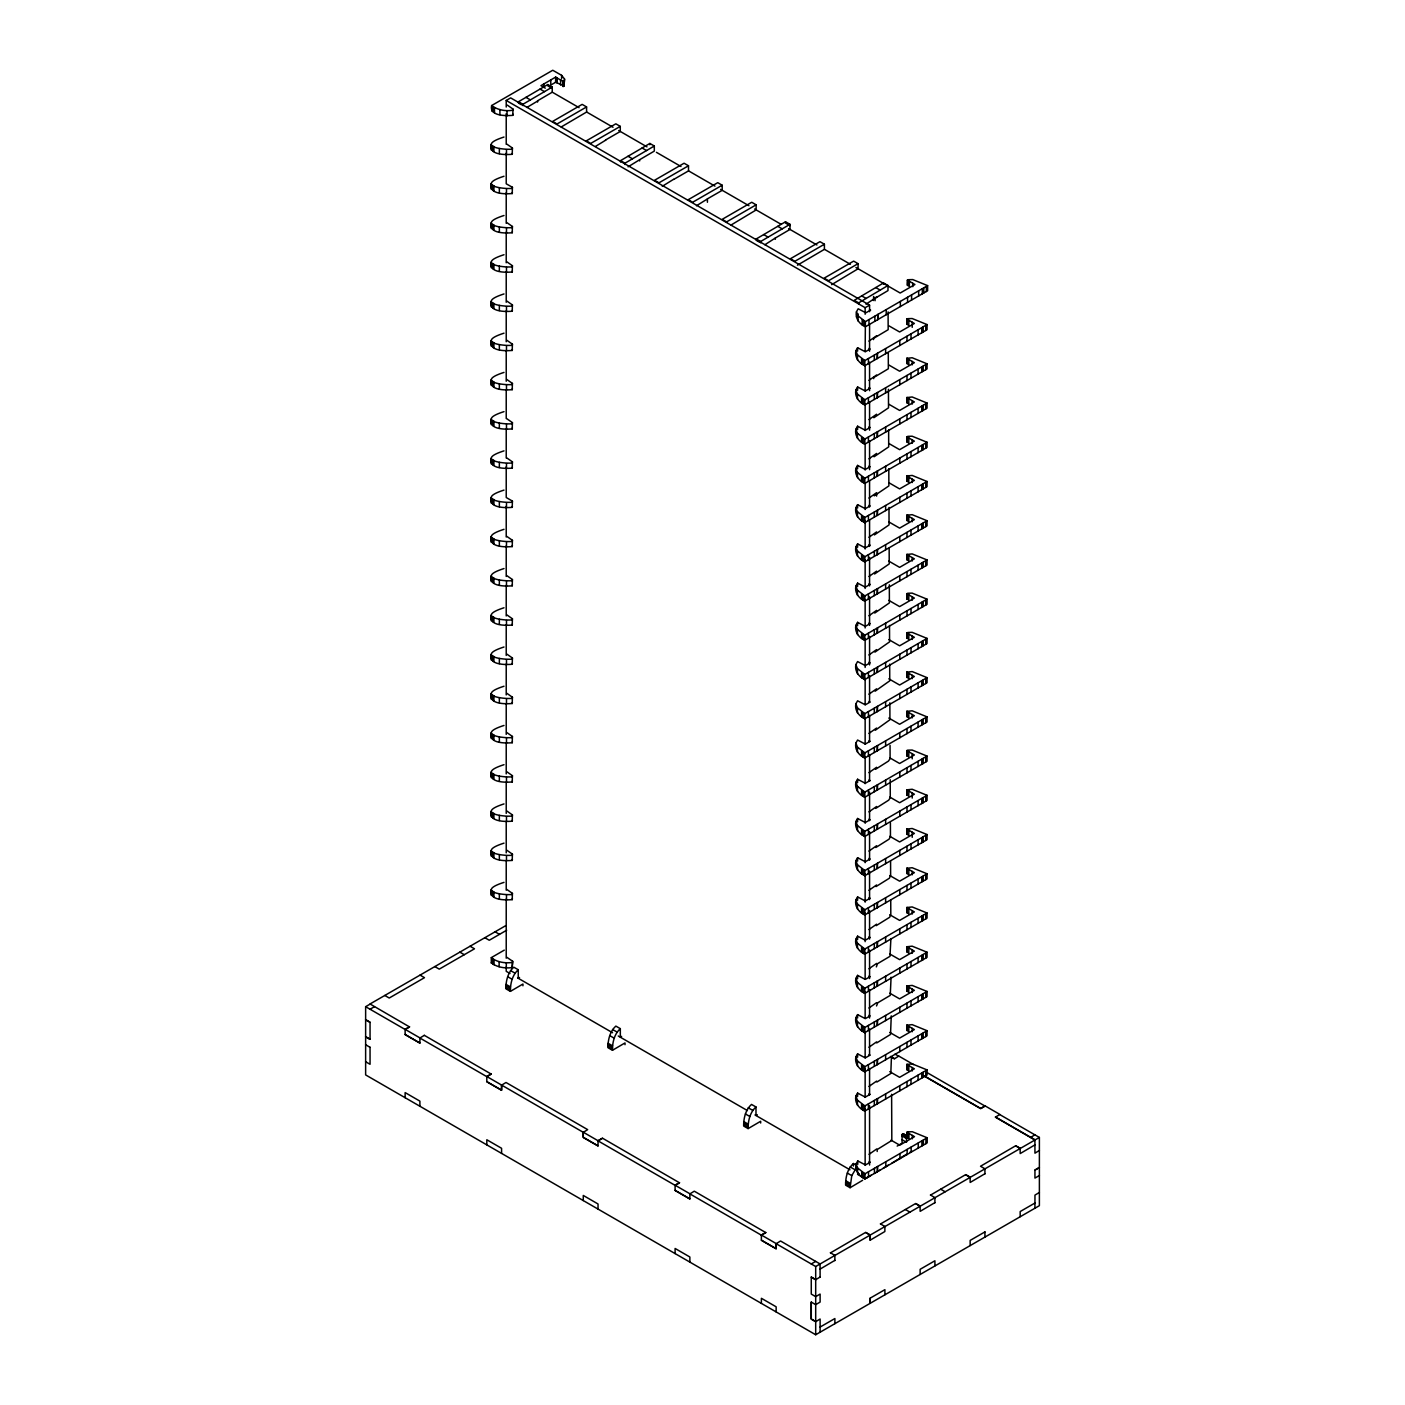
<?xml version="1.0" encoding="UTF-8"?>
<svg xmlns="http://www.w3.org/2000/svg" width="1405" height="1405" viewBox="0 0 1405 1405"><rect width="100%" height="100%" fill="white"/><g stroke="black" fill="none" stroke-linecap="round" stroke-linejoin="round"><path stroke-width="1.5" d="M820.116 1277.022L815.69 1279.709L811.265 1277.022L811.265 1294.075L815.69 1296.639L820.116 1294.075L820.116 1302.084L815.69 1304.648L811.265 1302.084L811.265 1319.014L815.69 1321.561M873.348 300.53L873.348 299.283L887.995 290.607L887.978 285.496L883.499 282.967L854.205 300.336L858.666 302.865L858.683 304.2M537.588 102.038L537.588 100.791L552.235 92.203L552.235 87.075L547.774 84.546L518.48 101.74L518.48 103.074L521.448 104.76M639.661 160.943L639.661 159.696L654.308 151.108L654.308 145.997L649.848 143.451L620.536 160.644L620.536 161.979M775.314 239.272L775.332 238.025L789.979 229.436L789.979 224.308L785.5 221.779L756.206 238.973L756.206 240.308L759.192 241.994M873.524 339.589L873.541 338.412L888.171 329.701L888.083 311.91M873.699 378.648L873.734 377.524L888.346 368.777L888.276 352.655M862.617 1180.288L850.095 1187.717L845.617 1185.17C845.476 1177.408 847.426 1168.855 853.397 1163.533L856.365 1165.237M850.095 1187.717L851.781 1175.616L856.769 1167.204M522.941 985.783L522.941 984.027L510.401 991.368L505.923 988.821C505.818 981.059 507.785 972.488 513.773 967.202L518.252 969.731L518.252 978.231L519.534 977.494M510.401 991.368C510.296 983.605 512.263 975.035 518.252 969.731M625.014 1044.688L625.014 1042.932L612.475 1050.273L607.996 1047.744C607.891 1039.981 609.858 1031.41 615.847 1026.107L620.325 1028.653L620.325 1037.153L621.607 1036.398M612.475 1050.273C612.352 1042.51 614.336 1033.94 620.325 1028.653M760.667 1123.017L760.667 1121.26L748.127 1128.601L743.667 1126.055C743.561 1118.292 745.528 1109.722 751.517 1104.435L755.978 1106.964L755.995 1115.465L757.277 1114.727M748.127 1128.601C748.022 1120.839 749.989 1112.268 755.978 1106.964M873.875 417.724L888.522 407.836L888.434 389.308M874.051 456.783L888.698 446.878L888.627 430.035M902.063 1139.736L906.524 1142.265L906.524 1137.014L908.069 1136.469L903.608 1133.923L902.063 1134.485L902.08 1143.178L897.18 1146.094M874.226 495.842L888.873 485.919L888.803 468.726M507.24 105.059L513.001 109.081L512.772 110.24C505.624 111.487 497.335 109.941 491.627 105.551L552.762 70.25L561.596 75.326L564.547 79.031L564.002 85.933L555.713 82.245L550.778 85.055L550.778 79.927M491.627 105.551C489.203 116.299 506.011 115.895 512.772 115.351L513.001 114.191M506.678 144.013L512.421 148.034L512.21 149.193C501.234 150.019 476.225 145.909 503.991 137.04M491.048 144.504C488.641 155.253 505.431 154.849 512.21 154.304L512.421 153.145M506.222 153.11L506.222 183.809L512.421 187.269L512.21 188.411C501.234 189.254 476.225 185.144 503.991 176.257M491.048 183.739C488.641 194.487 505.431 194.083 512.21 193.539L512.421 192.38M506.678 222.482L512.421 226.486L512.21 227.645C501.234 228.471 476.225 224.361 503.991 215.492M491.048 222.956C488.641 233.704 505.431 233.3 512.21 232.756L512.421 231.614M506.678 261.699L512.421 265.721L512.21 266.88C501.234 267.705 476.225 263.596 503.991 254.726M491.048 262.191C488.641 272.939 505.431 272.535 512.21 271.99L512.421 270.831M506.678 300.933L512.421 304.938L512.21 306.097C501.234 306.94 476.225 302.83 503.991 293.944M491.048 301.425C488.641 312.173 505.431 311.752 512.21 311.225L512.421 310.066M506.678 340.151L512.421 344.172L512.21 345.331C501.234 346.157 476.225 342.047 503.991 333.178M491.048 340.642C488.641 351.391 505.431 350.987 512.21 350.442L512.421 349.283M506.678 379.385L512.421 383.407L512.21 384.566C501.234 385.392 476.225 381.282 503.991 372.413M491.048 379.877C488.641 390.625 505.431 390.221 512.21 389.677L512.421 388.518M506.678 418.62L512.421 422.624L512.21 423.783C501.234 424.626 476.225 420.499 503.991 411.63M491.048 419.111C488.641 429.86 505.431 429.438 512.21 428.911L512.421 427.752M506.678 457.837L512.421 461.859L512.21 463.018C501.234 463.843 476.225 459.734 503.991 450.865M491.048 458.329C488.641 469.077 505.431 468.673 512.21 468.128L512.421 466.969M506.222 466.794L506.222 497.51L512.421 501.093L512.21 502.252C501.234 503.078 476.225 498.968 503.991 490.099M491.048 497.563C488.641 508.311 505.431 507.908 512.21 507.363L512.421 506.204M506.678 536.306L512.421 540.31L512.21 541.469C501.234 542.295 476.225 538.185 503.991 529.316M491.048 536.78C488.641 547.529 505.431 547.125 512.21 546.58L512.421 545.439M506.678 575.523L512.421 579.545L512.21 580.704C501.234 581.529 476.225 577.42 503.991 568.551M491.048 576.015C488.641 586.763 505.431 586.359 512.21 585.815L512.421 584.656M506.678 614.758L512.421 618.78L512.21 619.921C501.234 620.764 476.225 616.654 503.991 607.768M491.048 615.25C488.641 625.998 505.431 625.594 512.21 625.049L512.421 623.89M506.678 653.992L512.421 657.997L512.21 659.156C501.234 659.981 476.225 655.872 503.991 647.002M491.048 654.467C488.641 665.215 505.431 664.811 512.21 664.266L512.421 663.125M506.678 693.209L512.421 697.231L512.21 698.39C501.234 699.216 476.225 695.106 503.991 686.237M491.048 693.701C488.641 704.449 505.431 704.046 512.21 703.501L512.421 702.342M506.678 732.444L512.421 736.448L512.21 737.607C501.234 738.45 476.225 734.323 503.991 725.454M491.048 732.936C488.641 743.684 505.431 743.263 512.21 742.736L512.421 741.577M506.678 771.661L512.421 775.683L512.21 776.842C501.234 777.668 476.225 773.558 503.991 764.689M491.048 772.153C488.641 782.901 505.431 782.497 512.21 781.953L512.421 780.794M506.678 810.896L512.421 814.918L512.21 816.077C501.234 816.902 476.225 812.793 503.991 803.923M491.048 811.388C488.641 822.136 505.431 821.732 512.21 821.187L512.421 820.028M506.678 850.13L512.421 854.135L512.21 855.294C501.234 856.137 476.225 852.01 503.991 843.14M491.048 850.622C488.641 861.37 505.431 860.949 512.21 860.422L512.421 859.263M506.678 889.347L512.421 893.369L512.21 894.528C501.234 895.354 476.225 891.244 503.991 882.375M491.048 889.839C488.641 900.587 505.431 900.183 512.21 899.639L512.421 898.48M874.402 534.919L889.049 524.926L888.979 507.416M874.577 573.978L889.225 563.932L889.154 548.108M564.002 85.933L564.547 79.031M707.505 198.878L696.476 205.78M874.753 613.054L889.4 602.903L889.33 584.814M874.929 652.131L889.576 641.874L889.506 625.471M875.104 691.207L889.751 680.828L889.681 664.161M491.293 962.759C496.58 967.22 505.15 968.642 512.123 967.571L512.702 961.301L506.748 957.244M512.123 967.571L512.702 961.301M909.369 281.299L909.369 286.427L907.454 285.303L907.384 280.157L908.508 279.7L912.741 279.577L927.616 285.619L927.616 290.747L865.392 326.768C859.614 324.204 855.048 318.461 856.435 311.857L858.156 308.784L865.866 312.806L870.626 310.101L869.555 309.469M856.435 316.986L858.156 313.912M908.807 320.252L908.807 325.38L906.875 324.256L906.822 319.111L907.929 318.654L912.161 318.531L927.054 324.573L927.054 329.701L864.83 365.722C859.052 363.157 854.486 357.414 855.856 350.811L857.594 347.738L865.304 351.759L870.064 349.055L868.975 348.422M908.807 359.487L908.807 364.598L906.875 363.491L906.822 358.345L912.161 357.748L927.054 363.807L927.054 368.918L864.83 404.939C859.052 402.392 854.486 396.649 855.856 390.046L857.594 386.972L865.304 390.994L870.064 388.289L868.975 387.657M906.98 402.778L906.822 397.562L912.161 396.983L927.054 403.042L927.054 408.153L864.83 444.173C859.052 441.627 854.486 435.884 855.856 429.263L857.594 426.207L865.304 430.229L870.064 427.506L868.975 426.892M908.807 437.939L908.807 443.067L906.875 441.943L906.822 436.797L907.929 436.34L912.161 436.217L927.054 442.259L927.054 447.387L864.83 483.408C859.052 480.844 854.486 475.101 855.856 468.497L857.594 465.424L865.304 469.446L870.064 466.741L868.975 466.109M908.807 477.173L908.807 482.284L906.875 481.177L906.822 476.014L912.161 475.434L927.054 481.494L927.054 486.604L864.83 522.625C859.052 520.078 854.486 514.335 855.856 507.732L857.594 504.658L865.304 508.68L870.064 505.958L868.975 505.343M908.807 516.39L908.807 521.518L906.875 520.394L906.822 515.249L912.161 514.669L927.054 520.711L927.054 525.839L864.83 561.86C859.052 559.295 854.486 553.552 855.856 546.949L857.594 543.875L865.304 547.897L870.064 545.193L868.975 544.578M908.807 555.625L908.807 560.736L906.875 559.629L906.822 554.483L912.161 553.904L927.054 559.945L927.054 565.056L864.83 601.094C859.052 598.53 854.486 592.787 855.856 586.184L857.594 583.11L865.304 587.132L870.064 584.427L868.975 583.795M908.807 594.859L908.807 599.97L906.875 598.864L906.822 593.7L907.929 593.261L912.161 593.121L927.054 599.18L927.054 604.29L864.83 640.311C859.052 637.765 854.486 632.022 855.856 625.418L857.594 622.345L865.304 626.367L870.064 623.644L868.975 623.03M908.807 634.077L908.807 639.205L906.875 638.081L906.822 632.935L907.929 632.478L912.161 632.355L927.054 638.397L927.054 643.525L864.83 679.546C859.052 676.982 854.486 671.239 855.856 664.635L857.594 661.562L865.304 665.584L870.064 662.879L868.975 662.264M906.98 677.368L906.822 672.17L912.161 671.572L927.054 677.631L927.054 682.742L864.83 718.78C859.052 716.216 854.486 710.473 855.856 703.87L857.594 700.796L865.304 704.818L870.064 702.114L868.975 701.481M908.807 712.546L908.807 717.656L906.875 716.532L906.822 711.387L912.161 710.807L927.054 716.866L927.054 721.977L864.83 757.998C859.052 755.451 854.486 749.708 855.856 743.087L857.594 740.031L865.304 744.053L870.064 741.331L868.975 740.716M908.807 751.763L908.807 756.891L906.875 755.767L906.822 750.621L907.929 750.165L912.161 750.042L927.054 756.083L927.054 761.211L864.83 797.232C859.052 794.668 854.486 788.925 855.856 782.322L857.594 779.248L865.304 783.27L870.064 780.565L868.975 779.933M906.98 795.054L906.822 789.856L912.161 789.259L927.054 795.318L927.054 800.428L864.83 836.449C859.052 833.903 854.486 828.16 855.856 821.556L857.594 818.483L865.304 822.505L870.064 819.8L868.975 819.168M908.807 830.232L908.807 835.343L906.875 834.219L906.822 829.073L912.161 828.493L927.054 834.552L927.054 839.663L864.83 875.684C859.052 873.137 854.486 867.394 855.856 860.773L857.594 857.717L865.304 861.739L870.064 859.017L868.975 858.402M908.807 869.449L908.807 874.577L906.875 873.453L906.822 868.308L912.161 867.728L927.054 873.769L927.054 878.88L864.83 914.918C859.052 912.354 854.486 906.611 855.856 900.008L857.594 896.934L865.304 900.956L870.064 898.252L868.975 897.619M906.98 912.741L906.822 907.525L912.161 906.945L927.054 913.004L927.054 918.115L864.83 954.135C859.052 951.589 854.486 945.846 855.856 939.242L857.594 936.169L865.304 940.191L870.064 937.469L868.975 936.854M908.807 947.901L908.807 953.029L906.875 951.905L906.822 946.759L912.161 946.18L927.054 952.221L927.054 957.349L864.83 993.37C859.052 990.806 854.486 985.063 855.856 978.46L857.594 975.386L865.304 979.408L870.064 976.703L868.975 976.089M908.807 987.135L908.807 992.246L906.875 991.14L906.822 985.994L912.161 985.414L927.054 991.456L927.054 996.567L864.83 1032.605C859.052 1030.041 854.486 1024.298 855.856 1017.694L857.594 1014.621L865.304 1018.643L870.064 1015.938L868.975 1015.306M906.98 1030.427L906.822 1025.211L912.161 1024.631L927.054 1030.69L927.054 1035.801L864.83 1071.822C859.052 1069.275 854.486 1063.532 855.856 1056.929L857.594 1053.855L865.304 1057.877L870.064 1055.155L868.975 1054.54M908.807 1065.587L908.807 1070.715L906.875 1069.591L906.822 1064.446L912.161 1063.866L927.054 1069.908L927.054 1075.036L864.83 1111.056C859.052 1108.492 854.486 1102.749 855.856 1096.146L857.594 1093.072L865.304 1097.094L870.064 1094.39L868.975 1093.757M908.947 1133.449L908.947 1138.559L906.963 1137.418L906.963 1132.307L908.087 1131.85L912.302 1131.71L927.195 1137.769L927.195 1142.88L864.971 1178.918C859.193 1176.336 854.626 1170.593 856.014 1163.99L857.753 1160.916L865.445 1164.956L870.204 1162.251L869.115 1161.619M875.28 730.266L889.927 719.764L889.857 702.851M673.61 179.296L662.282 186.303M875.473 769.343L888.452 761.089L890.103 758.682L890.05 745.37M875.649 808.419L888.75 800.13L890.278 797.601L890.208 779.67M639.679 159.713L628.088 166.826M875.824 847.514L889.066 839.171L890.454 836.502L890.401 822.663M876 886.59L889.365 878.23L890.63 875.385L890.577 861.3M605.766 140.131L595.457 146.436M876.176 925.667L889.664 917.272L890.805 914.251L890.735 899.938M563.142 81.42L563.229 86.583L564.002 80.823M891.929 1163.077L906.366 1154.366M563.229 81.455L555.555 77.17L540.943 85.652L545.281 88.146M876.702 1042.932L890.524 1034.449L891.262 1015.868M876.878 1082.026L890.805 1073.525L891.455 1056.665M537.852 100.914L526.893 107.465M883.359 1168.099L888.188 1165.131M874.823 1173.14L879.653 1170.207M856.014 1163.99L857.612 1167.994L864.971 1173.79L927.195 1137.769M856.435 311.857L858.034 315.862L865.392 321.657L927.616 285.619M855.856 350.811L857.472 354.815L864.83 360.593L927.054 324.573M855.856 390.046L857.472 394.05L864.83 399.828L927.054 363.807M855.856 429.263L857.472 433.284L864.83 439.062L927.054 403.042M855.856 468.497L857.472 472.502L864.83 478.28L927.054 442.259M855.856 507.732L857.472 511.736L864.83 517.514L927.054 481.494M855.856 546.949L857.472 550.953L864.83 556.749L927.054 520.711M855.856 586.184L857.472 590.188L864.83 595.966L927.054 559.945M855.856 625.418L857.472 629.422L864.83 635.201L927.054 599.18M855.856 664.635L857.472 668.64L864.83 674.435L927.054 638.397M855.856 703.87L857.472 707.874L864.83 713.652L927.054 677.631M855.856 743.087L857.472 747.109L864.83 752.887L927.054 716.866M855.856 782.322L857.472 786.326L864.83 792.104L927.054 756.083M855.856 821.556L857.472 825.56L864.83 831.339L927.054 795.318M855.856 860.773L857.472 864.795L864.83 870.573L927.054 834.552M855.856 900.008L857.472 904.012L864.83 909.79L927.054 873.769M855.856 939.242L857.472 943.247L864.83 949.025L927.054 913.004M855.856 978.46L857.472 982.464L864.83 988.259L927.054 952.221M855.856 1017.694L857.472 1021.698L864.83 1027.476L927.054 991.456M855.856 1056.929L857.472 1060.933L864.83 1066.711L927.054 1030.69M855.856 1096.146L857.472 1100.15L864.83 1105.946L927.054 1069.908M866.288 1178.18L871.118 1175.247M858.666 302.865L887.978 285.496M859.193 1173.79L857.911 1174.562L857.893 1172.648M909.896 1152.258L911.81 1151.134M522.941 105.603L522.941 104.269L552.235 87.075M625.014 164.526L625.014 163.173L654.308 145.997M760.667 242.837L760.667 241.502L789.979 224.308M506.222 107.043L506.222 100.458L510.647 97.893L869.572 305.131L869.572 311.699M586.587 106.938L557.047 123.991L552.622 121.427L582.162 104.374L586.587 106.938L586.587 112.049L561.227 126.959M620.272 126.38L590.732 143.433L586.289 140.869L615.829 123.816L620.272 126.38L620.272 131.49L605.502 140.026M688.503 165.772L658.963 182.826L654.537 180.279L684.077 163.226L688.503 165.772L688.503 170.901L673.733 179.418M722.188 185.214L692.647 202.267L688.204 199.721L717.762 182.668L722.188 185.214L722.188 190.342L707.418 198.86L707.418 202.267M756.153 204.831L726.613 221.885L722.188 219.338L751.728 202.267L756.153 204.831L756.153 209.942L730.688 225.257M764.917 244.733L775.332 238.025M824.401 244.224L794.861 261.295L790.435 258.731L819.976 241.678L824.401 244.224L824.401 249.352L797.425 265.194M858.069 263.666L828.529 280.737L824.103 278.172L853.643 261.119L858.069 263.666L858.069 268.794L831.637 284.671M865.989 304.2L877.159 296.806M506.222 100.458L865.146 307.677L869.572 305.131M868.922 341.134L876.597 335.76M868.922 380.369L876.597 374.995M868.922 419.586L876.597 414.229M868.922 458.82L876.597 453.446M868.922 498.055L876.597 492.681L876.597 496.088M868.922 537.272L876.597 531.915M868.922 576.507L876.597 571.133M868.922 615.741L876.597 610.367M868.922 654.958L876.597 649.602M868.922 694.193L876.597 688.819M505.8 925.614L370.042 1003.978L409.575 1026.95L405.149 1029.496L365.634 1006.683L365.634 1074.913L815.69 1334.75L1039.384 1205.666L1039.384 1137.435L999.851 1114.622M365.634 1006.683L370.059 1004.136M506.661 930.233L489.274 940.261L484.848 937.697M370.059 1009.247L374.485 1006.683M868.922 733.41L876.597 728.053M491.329 963.215L491.293 957.63L504.29 950.131M405.114 1029.356L419.884 1037.874L419.919 1043.142L405.149 1034.624L405.114 1029.356L409.54 1026.792M868.922 772.645L876.597 767.271M868.922 811.879L876.597 806.505M868.922 851.096L876.597 845.74M598.021 1145.83L583.251 1137.312L583.251 1132.202L598.021 1140.719L598.056 1145.988L583.286 1137.47L583.286 1132.342L587.676 1129.638L505.993 1082.482L501.603 1085.187L501.603 1090.298L486.832 1081.78L486.797 1076.511L491.223 1073.947M868.922 890.331L876.597 884.957M868.922 929.566L876.597 924.191M868.922 968.783L876.597 963.426M598.021 1140.719L602.446 1138.155L679.546 1182.817L675.12 1185.363L598.056 1140.878L602.482 1138.313M868.922 1008.017L876.597 1002.643M868.922 1047.252L876.597 1041.878M675.085 1185.223L689.855 1193.741L689.89 1199.009L675.12 1190.492L675.085 1185.223L679.511 1182.659M868.922 1086.469L876.597 1081.095M869.063 1154.33L876.738 1148.956M820.116 1263.973L780.565 1241.001L776.157 1243.706L776.157 1248.834L761.387 1240.299L761.37 1235.03L765.83 1232.624L694.281 1191.177L689.89 1193.899L761.387 1235.188L765.795 1232.466M869.572 1176.003L865.146 1178.549L857.542 1174.176M811.247 1263.956L815.673 1261.409M830.46 1252.891L865.656 1232.378L870.099 1234.925L870.099 1240.053M880.478 1224.001L915.674 1203.488L920.117 1206.052L920.152 1211.338L934.887 1202.645M930.496 1195.128L965.692 1174.615L970.135 1177.179L970.17 1182.448L984.905 1173.755M1030.497 1137.435L1034.923 1134.871M776.157 1243.706L815.69 1266.52L1039.384 1137.435M820.116 1269.084L834.851 1260.39M1034.923 1144.882L1020.188 1153.575L1020.153 1148.289L1015.71 1145.742L980.514 1166.255L984.94 1168.802M1039.401 1150.432L1034.941 1153.189L1034.923 1139.771L995.425 1116.957M1034.958 1170.031L1039.401 1167.485L1034.941 1170.102L1034.941 1178.11L1039.401 1175.493M1039.384 1192.476L1034.958 1195.093L1034.941 1208.23M820.099 1327.058L834.886 1318.54L834.886 1323.668M870.134 1298.202L870.134 1303.313L870.117 1298.185L884.904 1289.667L884.904 1294.778M984.94 1231.904L970.153 1240.422L970.17 1245.55M1034.958 1203.031L1020.171 1211.549L1020.188 1216.677M908.508 284.829L907.384 285.268L907.683 280.034M907.103 402.568L908.807 403.832L908.807 398.721M906.875 481.177L907.929 480.686L907.929 475.575M907.929 519.92L906.875 520.394M906.875 559.629L907.929 559.137M906.875 598.864L907.929 598.372M907.929 637.607L906.875 638.081M907.929 676.824L906.822 677.28L908.807 678.422L908.807 673.311M906.875 716.532L907.929 716.058M907.929 755.293L906.875 755.767M907.929 794.51L906.822 794.967L908.807 796.108L908.807 790.997M907.103 912.53L908.807 913.794L908.807 908.684M906.875 991.14L907.929 990.648M907.929 1029.883L906.822 1030.339L908.807 1031.481L908.807 1026.37M906.875 1069.591L907.929 1069.117M906.963 1137.418L908.087 1136.961L908.087 1131.85M555.555 82.28L555.713 77.117M491.293 957.63C496.58 962.109 505.15 963.514 512.123 962.46M552.235 88.375L547.774 85.828L547.774 84.546M789.979 225.608L785.5 223.061L785.5 221.779M540.029 89.095L544.49 91.624M642.103 147.999L646.563 150.546M777.755 226.328L782.216 228.857M875.754 287.568L880.215 290.097M525.944 97.349L530.405 99.896M628.017 156.254L632.478 158.8M763.688 234.582L768.149 237.129M861.687 295.911L866.147 298.44M518.48 101.74L522.941 104.269M620.536 160.644L625.014 163.173M756.206 238.973L760.667 241.502M902.835 1134.186L907.296 1136.715M902.396 1134.344L906.857 1136.891M902.063 1134.485L906.506 1137.277M902.045 1135.942L906.506 1138.489M510.507 970.574L514.968 973.121M612.562 1029.496L617.041 1032.025M748.233 1107.807L752.694 1110.354M850.113 1166.94L854.591 1169.469M507.662 976.721L512.14 979.267M609.735 1035.643L614.213 1038.172M745.405 1113.954L749.866 1116.501M847.303 1173.087L851.781 1175.616M506.011 984.378L510.472 986.907M608.084 1043.283L612.545 1045.829M505.923 985.924L510.401 988.47M743.737 1121.611L748.215 1124.141M607.996 1044.846L612.475 1047.375M505.923 987.715L510.401 990.244M845.687 1180.727L850.148 1183.273M743.667 1123.157L748.127 1125.704M607.996 1046.62L612.475 1049.166M845.599 1182.272L850.078 1184.819M743.667 1124.948L748.127 1127.477M845.617 1184.064L850.078 1186.593M552.253 92.168L579.071 107.658M586.623 112.014L613.019 127.258M618.692 130.524L646.985 146.875M656.416 152.32L680.968 166.493M688.52 170.848L714.952 186.11M720.607 189.376L748.935 205.727M754.608 209.011L781.04 224.273M788.591 228.629L816.92 244.979M824.349 249.265L850.359 264.281M855.926 267.494L900.183 293.03L914.936 284.512L907.384 280.157M906.875 319.146L914.374 323.466L899.622 331.984L888.803 325.767M906.875 358.363L914.374 362.701L899.622 371.219L888.803 364.984M906.875 397.597L914.374 401.918L899.622 410.453L888.803 404.219M906.875 436.832L914.374 441.152L899.622 449.67L888.803 443.453M888.803 482.67L899.622 488.905L914.374 480.387L906.822 476.014M906.875 515.284L914.374 519.604L899.622 528.122L888.803 521.905M906.875 554.518L914.374 558.839L899.622 567.357L888.803 561.122M888.803 600.356L899.622 606.591L914.374 598.073L906.822 593.7M906.875 632.97L914.374 637.29L899.622 645.808L888.803 639.591M906.875 672.205L914.374 676.525L899.622 685.043L888.803 678.808M888.803 718.043L899.622 724.278L914.374 715.742L906.822 711.387M906.875 750.656L914.374 754.977L899.622 763.495L889.769 757.839M906.875 789.873L914.374 794.211L899.622 802.729L889.769 797.057M906.875 829.108L914.374 833.428L899.622 841.964L889.769 836.291M906.875 868.343L914.374 872.663L899.622 881.181L889.769 875.526M906.875 907.56L914.374 911.898L899.622 920.416L889.769 914.743M906.875 946.794L914.374 951.115L899.622 959.633L889.769 953.977M906.875 986.029L914.374 990.349L899.622 998.867L889.769 993.195M906.875 1025.246L914.374 1029.584L899.622 1038.102L889.769 1032.429M913.566 1064.586L898.796 1056.068L894.37 1058.843L890.612 1056.665M895.038 1054.119L898.814 1056.279M926.756 1072.419L985.081 1106.104L980.655 1108.65L924.191 1076.054M906.875 1064.481L914.374 1068.801L899.622 1077.319L889.769 1071.664M890.612 1056.455L894.37 1058.615M924.191 1075.844L980.655 1108.44L985.081 1105.875L999.851 1114.411L995.425 1117.186L1034.941 1139.999M1015.762 1145.9L1020.188 1148.465M965.744 1174.773L970.17 1177.337M891.016 1140.14L899.762 1145.18L914.515 1136.663L906.963 1132.307M495.069 931.796L499.513 934.36M940.735 1189.227L945.161 1191.774M930.444 1194.97L934.922 1197.692M470.078 946.232L474.504 948.797L439.256 969.134L434.83 966.57M915.726 1203.646L920.152 1206.21M510.015 973.525L506.222 971.329L506.222 966.939M517.62 977.915L612.562 1032.728M618.27 1036.012L747.407 1110.582M754.994 1114.955L849.955 1169.785M459.839 952.133L464.282 954.698M905.487 1209.565L909.931 1212.111M880.426 1223.843L884.904 1226.565M420.06 975.105L424.486 977.669L389.238 998.024L384.812 995.46M865.708 1232.536L870.134 1235.083L870.134 1240.211L884.869 1231.518L884.869 1226.407M830.408 1252.716L834.886 1255.438M486.797 1076.511L583.286 1132.342M761.37 1235.03L776.14 1243.548L776.14 1248.676L761.37 1240.141M405.114 1034.466L419.884 1043.002M486.797 1081.622L501.567 1090.157L501.567 1085.029M675.085 1190.334L689.855 1198.869M365.599 1019.591L370.042 1022.155L370.059 1039.349L365.634 1036.802M365.634 1019.872L370.059 1022.418M811.265 1277.145L815.69 1279.709M365.599 1036.662L370.042 1039.208M365.599 1044.653L370.059 1047.357M365.599 1061.723L370.059 1064.288L370.042 1047.217M903.608 1133.923L905.698 1136.118M883.499 282.967L883.517 284.249M890.91 938.593L889.962 956.331L877.493 963.725L876.351 966.903M891.086 977.23L890.243 995.39L877.791 1002.766L876.527 1005.945M891.613 1094.284L891.824 1140.456L877.177 1149.536L877.194 1151.503M853.397 1163.533L853.415 1166.045M649.848 143.451L649.848 144.75M984.905 1168.644L984.94 1173.93M984.923 1231.904L984.94 1237.032M934.887 1197.517L934.922 1202.803M934.922 1265.905L934.905 1260.777L920.135 1269.312L920.152 1274.44M926.352 286.462L926.352 291.573M925.772 325.416L925.772 330.526M925.772 364.633L925.772 369.761M925.772 403.867L925.772 408.978M925.772 443.102L925.772 448.213M925.772 482.319L925.772 487.447M925.772 521.554L925.772 526.664M925.772 560.788L925.772 565.899M925.772 600.005L925.772 605.134M925.772 639.24L925.772 644.351M925.772 678.475L925.772 683.585M925.772 717.692L925.772 722.802M925.772 756.926L925.772 762.037M925.772 796.143L925.772 801.272M925.772 835.378L925.772 840.489M925.772 874.613L925.772 879.723M925.772 913.83L925.772 918.958M925.772 953.064L925.772 958.175M925.772 992.299L925.772 997.409M925.772 1031.516L925.772 1036.644M925.772 1070.75L925.772 1075.861M925.93 1138.594L925.93 1143.723M923.77 287.955L923.77 293.065M923.19 326.908L923.19 332.019M923.19 366.125L923.19 371.254M923.19 405.36L923.19 410.471M923.19 444.595L923.19 449.705M923.19 483.812L923.19 488.94M923.19 523.046L923.19 528.157M923.19 562.263L923.19 567.392M923.19 601.498L923.19 606.609M923.19 640.733L923.19 645.843M923.19 679.95L923.19 685.078M923.19 719.184L923.19 724.295M923.19 758.419L923.19 763.53M923.19 797.636L923.19 802.764M923.19 836.871L923.19 841.981M923.19 876.105L923.19 881.216M923.19 915.322L923.19 920.433M923.19 954.557L923.19 959.668M923.19 993.774L923.19 998.902M923.19 1033.009L923.19 1038.119M923.19 1072.243L923.19 1077.354M923.348 1140.087L923.348 1145.216M922.33 288.78L922.33 293.891M921.75 327.734L921.75 332.845M921.75 366.968L921.75 372.079M921.75 406.186L921.75 411.314M921.75 445.42L921.75 450.531M921.75 484.637L921.75 489.765M921.75 523.872L921.75 528.982M921.75 563.106L921.75 568.217M921.75 602.323L921.75 607.452M921.75 641.558L921.75 646.669M921.75 680.793L921.75 685.903M921.75 720.01L921.75 725.138M921.75 759.244L921.75 764.355M921.75 798.479L921.75 803.59M921.75 837.696L921.75 842.824M921.75 876.931L921.75 882.041M921.75 916.148L921.75 921.276M921.75 955.382L921.75 960.493M921.75 994.617L921.75 999.728M921.75 1033.834L921.75 1038.962M921.75 1073.069L921.75 1078.179M921.908 1140.93L921.908 1146.041M918.659 290.905L918.659 296.016M918.255 1143.038L918.255 1148.148M918.097 329.841L918.097 334.97M918.097 369.076L918.097 374.187M918.097 408.311L918.097 413.421M918.097 447.528L918.097 452.656M918.097 486.762L918.097 491.873M918.097 525.997L918.097 531.108M918.097 565.214L918.097 570.342M918.097 604.449L918.097 609.559M918.097 643.683L918.097 648.794M918.097 682.9L918.097 688.011M918.097 722.135L918.097 727.246M918.097 761.352L918.097 766.48M918.097 800.587L918.097 805.697M918.097 839.821L918.097 844.932M918.097 879.038L918.097 884.167M918.097 918.273L918.097 923.384M918.097 957.508L918.097 962.618M918.097 996.725L918.097 1001.853M918.097 1035.959L918.097 1041.07M918.097 1075.176L918.097 1080.304M912.776 283.266L912.776 286.673M912.354 1135.416L912.354 1138.823M912.214 322.219L912.214 327.33M912.214 361.454L912.214 364.861M912.214 400.671L912.214 404.096M912.214 439.906L912.214 443.313M912.214 479.14L912.214 482.547M912.214 518.357L912.214 521.782M912.214 557.592L912.214 560.999M912.214 596.826L912.214 600.234M912.214 636.044L912.214 639.468M912.214 675.278L912.214 678.685M912.214 714.495L912.214 717.92M912.214 753.73L912.214 758.841M912.214 792.964L912.214 798.075M912.214 832.182L912.214 837.31M912.214 871.416L912.214 874.823M912.214 910.651L912.214 914.058M912.214 949.868L912.214 953.293M912.214 989.102L912.214 992.51M912.214 1028.337L912.214 1031.744M912.214 1067.554L912.214 1070.961M911.582 294.98L911.582 300.108M911.16 1147.112L911.16 1152.241M911.002 333.933L911.002 339.062M911.002 373.168L911.002 378.279M911.002 412.403L911.002 417.513M911.002 451.62L911.002 456.748M911.002 490.854L911.002 495.965M911.002 530.089L911.002 535.2M911.002 569.306L911.002 574.434M911.002 608.541L911.002 613.651M911.002 647.758L911.002 652.886M911.002 686.992L911.002 692.103M911.002 726.227L911.002 731.338M911.002 765.444L911.002 770.572M911.002 804.679L911.002 809.789M911.002 843.913L911.002 849.024M911.002 883.13L911.002 888.259M911.002 922.365L911.002 927.476M911.002 961.582L911.002 966.71M911.002 1000.817L911.002 1005.927M911.002 1040.051L911.002 1045.162M911.002 1079.268L911.002 1084.397M908.21 279.823L908.21 284.934M907.648 475.68L907.648 480.809M907.648 514.915L907.648 520.026M907.648 985.66L907.648 990.771M907.788 1131.956L907.788 1137.084M907.56 297.298L907.56 302.426M907.103 318.988L907.05 324.362M907.103 358.222L907.05 363.579M907.103 397.439L907.05 402.814M907.103 436.674L907.05 442.048M907.103 475.909L907.05 481.265M907.103 515.126L907.05 520.5M907.103 554.36L907.05 559.734M907.103 593.595L907.05 598.952M907.103 632.812L907.05 638.186M907.103 672.047L907.05 677.403M907.103 711.264L907.05 716.638M907.103 750.498L907.05 755.872M907.103 789.733L907.05 795.09M907.103 828.95L907.05 834.324M907.103 868.185L907.05 873.559M907.103 907.419L907.05 912.776M907.103 946.636L907.05 952.01M907.103 985.871L907.05 991.245M907.103 1025.106L907.05 1030.462M907.103 1064.323L907.05 1069.697M907.261 1132.184L907.191 1137.541M907.138 1149.448L907.138 1154.559M906.998 336.252L906.998 341.38M906.998 375.486L906.998 380.597M906.998 414.721L906.998 419.832M906.998 453.938L906.998 459.066M906.998 493.173L906.998 498.283M906.998 532.407L906.998 537.518M906.998 571.624L906.998 576.752M906.998 610.859L906.998 615.97M906.998 650.076L906.998 655.204M906.998 689.311L906.998 694.421M906.998 728.545L906.998 733.656M906.998 767.762L906.998 772.89M906.998 806.997L906.998 812.108M906.998 846.231L906.998 851.342M906.998 885.449L906.998 890.577M906.998 924.683L906.998 929.794M906.998 963.9L906.998 969.029M906.998 1003.135L906.998 1008.246M906.998 1042.37L906.998 1047.48M906.998 1081.587L906.998 1086.715M900.359 301.46L900.359 306.571M899.973 1153.575L899.973 1158.704M899.797 340.414L899.797 345.525M899.797 379.649L899.797 384.759M899.797 418.866L899.797 423.994M899.797 458.1L899.797 463.211M899.797 497.317L899.797 502.446M899.797 536.552L899.797 541.663M899.797 575.787L899.797 580.897M899.797 615.004L899.797 620.132M899.797 654.238L899.797 659.349M899.797 693.473L899.797 698.584M899.797 732.69L899.797 737.818M899.797 771.925L899.797 777.035M899.797 811.142L899.797 816.27M899.797 850.376L899.797 855.487M899.797 889.611L899.797 894.722M899.797 928.828L899.797 933.956M899.797 968.063L899.797 973.173M899.797 1007.297L899.797 1012.408M899.797 1046.514L899.797 1051.642M899.797 1085.749L899.797 1090.86M886.204 309.644L886.204 314.755M885.624 348.598L885.624 353.709M885.624 387.815L885.624 392.943M885.624 427.05L885.624 432.16M885.624 466.284L885.624 471.395M885.624 505.501L885.624 510.612M885.624 544.736L885.624 549.847M885.624 583.953L885.624 589.081M885.624 623.188L885.624 628.298M885.624 662.422L885.624 667.533M885.624 701.639L885.624 706.768M885.624 740.874L885.624 745.985M885.624 780.109L885.624 785.219M885.624 819.326L885.624 824.454M885.624 858.56L885.624 863.671M885.624 897.777L885.624 902.906M885.624 937.012L885.624 942.123M885.624 976.247L885.624 981.357M885.624 1015.464L885.624 1020.592M885.624 1054.698L885.624 1059.809M885.624 1093.933L885.624 1099.044M885.817 1161.759L885.817 1166.87M878.02 314.369L877.809 319.602M877.721 314.527L877.721 319.655M877.44 353.322L877.44 358.433M877.44 397.668L877.44 392.539L877.142 397.826M877.44 436.885L877.44 431.774L877.142 437.06M877.44 471.009L877.44 476.119M877.44 515.354L877.44 510.226L877.142 515.512M877.44 554.571L877.44 549.46L877.142 554.747M877.44 593.806L877.44 588.677L877.142 593.981M877.44 633.023L877.44 627.912L877.142 633.198M877.44 672.257L877.44 667.147L877.142 672.433M877.44 711.492L877.44 706.364L877.142 711.65M877.44 750.709L877.44 745.598L877.142 750.885M877.44 789.944L877.44 784.833L877.142 790.119M877.44 829.178L877.44 824.05L877.142 829.336M877.44 863.285L877.44 868.395M877.44 907.63L877.44 902.519L877.142 907.806M877.44 946.847L877.44 941.736L877.142 947.023M877.44 980.971L877.44 986.082M877.44 1025.316L877.44 1020.188L877.142 1025.474M877.44 1064.533L877.44 1059.423L877.142 1064.709M877.44 1103.768L877.44 1098.657L877.142 1103.944M877.616 1166.501L877.528 1171.665M877.37 353.358L877.142 358.609M877.37 471.044L877.142 476.295M877.37 863.32L877.142 868.571M877.37 981.006L877.142 986.257M877.387 1166.624L877.3 1171.788M875.069 297.316L875.069 300.723M874.894 316.178L874.894 321.288M874.314 355.114L874.314 360.242M874.314 394.348L874.314 399.459M874.314 433.583L874.314 438.694M874.314 472.8L874.314 477.928M874.314 512.035L874.314 517.145M874.314 551.269L874.314 556.38M874.314 590.486L874.314 595.615M874.314 629.721L874.314 634.832M874.314 668.956L874.314 674.066M874.314 708.173L874.314 713.301M874.314 747.407L874.314 752.518M874.314 786.624L874.314 791.753M874.314 825.859L874.314 830.97M874.314 865.094L874.314 870.204M874.314 904.311L874.314 909.439M874.314 943.545L874.314 948.656M874.314 982.78L874.314 987.891M874.314 1021.997L874.314 1027.125M874.314 1061.232L874.314 1066.342M874.314 1100.449L874.314 1105.577M874.437 1168.328L874.437 1173.438M873.594 296.455L873.594 299.88M869.572 324.871L869.572 351.197M869.572 362.156L869.572 390.678M869.572 401.637L869.572 430.158M869.572 441.135L869.572 469.639M869.572 480.615L869.572 506.942M869.572 520.096L869.572 546.422M869.572 557.399L869.572 585.903M869.572 596.879L869.572 625.401M869.572 636.36L869.572 664.881M869.572 675.84L869.572 702.166M869.572 715.338L869.572 741.664M869.572 754.819L869.572 781.145M869.572 792.104L869.572 820.625M869.572 831.602L869.572 860.106M869.572 871.082L869.572 899.604M869.572 910.563L869.572 939.084M869.572 950.043L869.572 978.565M869.572 989.542L869.572 1018.063M869.572 1029.022L869.572 1055.348M869.572 1068.503L869.572 1094.829M869.572 1105.805L869.572 1165.026M868.975 319.585L868.975 324.695M868.413 358.538L868.413 363.649M868.413 397.755L868.413 402.884M868.413 436.99L868.413 442.101M868.413 476.225L868.413 481.335M868.413 515.442L868.413 520.57M868.413 554.676L868.413 559.787M868.413 593.911L868.413 599.022M868.413 633.128L868.413 638.256M868.413 672.363L868.413 677.473M868.413 711.58L868.413 716.708M868.413 750.814L868.413 755.925M868.413 790.049L868.413 795.16M868.413 829.266L868.413 834.394M868.413 868.501L868.413 873.611M868.413 907.735L868.413 912.846M868.413 946.952L868.413 952.081M868.413 986.187L868.413 991.298M868.413 1025.422L868.413 1030.532M868.413 1064.639L868.413 1069.767M868.413 1103.873L868.413 1108.984M868.518 1171.735L868.518 1176.863M865.146 307.677L865.146 314.263M865.392 321.657L865.146 351.549M865.146 364.72L865.146 391.047M865.146 404.201L865.146 430.527M865.146 443.681L865.146 470.008M865.146 483.18L865.146 509.506M865.146 520.465L865.146 548.986M865.146 559.945L865.146 588.467M865.146 599.443L865.146 627.947M865.146 638.924L865.146 667.445M865.146 678.404L865.146 704.73M865.146 717.885L865.146 744.211M865.146 757.383L865.146 783.709M865.146 796.863L865.146 823.19M865.146 836.344L865.146 862.67M865.146 873.647L865.146 902.15M865.146 913.127L865.146 941.649M865.146 952.608L865.146 978.934M865.146 992.088L865.146 1018.414M865.146 1031.586L865.146 1057.912M865.146 1068.871L865.146 1097.393M865.146 1108.352L865.146 1165.395M864.971 1173.79L864.971 1178.918M864.655 321.253L864.655 326.364M864.83 360.593L864.83 365.722M864.83 399.828L864.83 404.939M864.83 439.062L864.83 444.173M864.83 478.28L864.83 483.408M864.83 517.514L864.83 522.625M864.83 556.749L864.83 561.86M864.83 595.966L864.83 601.094M864.83 635.201L864.83 640.311M864.83 674.435L864.83 679.546M864.83 713.652L864.83 718.78M864.83 752.887L864.83 757.998M864.83 792.104L864.83 797.232M864.83 831.339L864.83 836.449M864.83 870.573L864.83 875.684M864.83 909.79L864.83 914.918M864.83 949.025L864.83 954.135M864.83 988.259L864.83 993.37M864.83 1027.476L864.83 1032.605M864.83 1066.711L864.83 1071.822M864.83 1105.946L864.83 1111.056M864.075 360.189L864.075 365.318M864.075 399.424L864.075 404.535M864.075 438.659L864.075 443.769M864.075 477.876L864.075 483.004M864.075 517.11L864.075 522.221M864.075 556.345L864.075 561.456M864.075 595.562L864.075 600.69M864.075 634.797L864.075 639.907M864.075 674.031L864.075 679.142M864.075 713.248L864.075 718.359M864.075 752.483L864.075 757.594M864.075 791.7L864.075 796.828M864.075 830.935L864.075 836.045M864.075 870.169L864.075 875.28M864.075 909.386L864.075 914.515M864.075 948.621L864.075 953.732M864.075 987.856L864.075 992.966M864.075 1027.073L864.075 1032.201M864.075 1066.307L864.075 1071.418M864.075 1105.524L864.075 1110.652M864.216 1173.386L864.216 1178.496M863.109 320.358L863.109 325.468M862.53 359.311L862.53 364.422M862.53 398.528L862.53 403.657M862.53 437.763L862.53 442.874M862.53 476.998L862.53 482.108M862.53 516.215L862.53 521.343M862.53 555.449L862.53 560.56M862.53 594.684L862.53 599.794M862.53 633.901L862.53 639.029M862.53 673.135L862.53 678.246M862.53 712.353L862.53 717.481M862.53 751.587L862.53 756.698M862.53 790.822L862.53 795.933M862.53 830.039L862.53 835.167M862.53 869.274L862.53 874.384M862.53 908.508L862.53 913.619M862.53 947.725L862.53 952.853M862.53 986.96L862.53 992.071M862.53 1026.194L862.53 1031.305M862.53 1065.411L862.53 1070.54M862.53 1104.646L862.53 1109.757M862.67 1172.49L862.67 1177.601M862.161 319.813L862.161 324.924M861.739 1171.946L861.739 1177.056M861.581 358.767L861.581 363.877M861.581 397.984L861.581 403.112M861.581 437.218L861.581 442.329M861.581 476.435L861.581 481.564M861.581 515.67L861.581 520.781M861.581 554.905L861.581 560.015M861.581 594.122L861.581 599.25M861.581 633.356L861.581 638.467M861.581 672.591L861.581 677.702M861.581 711.808L861.581 716.936M861.581 751.043L861.581 756.153M861.581 790.26L861.581 795.388M861.581 829.494L861.581 834.605M861.581 868.729L861.581 873.84M861.581 907.946L861.581 913.074M861.581 947.181L861.581 952.291M861.581 986.415L861.581 991.526M861.581 1025.632L861.581 1030.761M861.581 1064.867L861.581 1069.978M861.581 1104.102L861.581 1109.212M858.034 315.862L858.034 320.99M857.594 347.738L857.594 351.162M857.594 386.972L857.594 390.379M857.594 426.207L857.594 429.614M857.594 465.424L857.594 468.849M857.594 504.658L857.594 508.066M857.594 543.875L857.594 547.3M857.594 583.11L857.594 586.517M857.594 622.345L857.594 625.752M857.594 779.248L857.594 782.673M857.594 818.483L857.594 821.89M857.594 857.717L857.594 861.125M857.594 896.934L857.594 900.342M857.594 936.169L857.594 939.576M857.594 975.386L857.594 978.811M857.594 1014.621L857.594 1018.028M857.594 1053.855L857.594 1057.263M857.594 1093.072L857.594 1096.497M857.753 1160.916L857.753 1164.341M857.612 1167.994L857.612 1173.105M857.472 354.815L857.472 359.943M857.472 394.05L857.472 399.161M857.472 433.284L857.472 438.395M857.472 472.502L857.472 477.63M857.472 511.736L857.472 516.847M857.472 550.953L857.472 556.081M857.472 590.188L857.472 595.298M857.472 629.422L857.472 634.533M857.472 668.64L857.472 673.768M857.472 707.874L857.472 712.985M857.472 747.109L857.472 752.219M857.472 786.326L857.472 791.454M857.472 825.56L857.472 830.671M857.472 864.795L857.472 869.906M857.472 904.012L857.472 909.123M857.472 943.247L857.472 948.357M857.472 982.464L857.472 987.592M857.472 1021.698L857.472 1026.809M857.472 1060.933L857.472 1066.044M857.472 1100.15L857.472 1105.278M834.851 1255.28L834.886 1260.566M820.063 1263.815L820.116 1277.145M820.116 1332.186L820.116 1319.014L815.69 1321.701L811.265 1319.137L811.265 1302.084M815.69 1266.52L815.69 1334.75M776.157 1311.936L776.157 1306.808L761.387 1298.29L761.387 1303.401M689.873 1262.111L689.873 1257.001L675.102 1248.465L675.102 1253.594M598.038 1209.09L598.038 1203.98L583.268 1195.444L583.268 1200.572M563.739 81.051L563.739 86.162M562.931 81.279L563.036 86.46M561.596 75.326L561.596 78.733M560.577 79.927L560.577 85.038M557.223 77.995L557.223 83.106M555.836 77.187L555.906 82.351M543.753 83.984L543.753 87.391M513.001 109.081L512.772 115.351M512.421 148.034L512.21 154.304M512.421 187.269L512.21 193.539M512.421 226.486L512.21 232.756M512.421 265.721L512.21 271.99M512.421 304.938L512.21 311.225M512.421 344.172L512.21 350.442M512.421 383.407L512.21 389.677M512.421 422.624L512.21 428.911M512.421 461.859L512.21 468.128M512.421 501.093L512.21 507.363M512.421 540.31L512.21 546.58M512.421 579.545L512.21 585.815M512.421 618.78L512.21 625.049M512.421 657.997L512.21 664.266M512.421 697.231L512.21 703.501M512.421 736.448L512.21 742.736M512.421 775.683L512.21 781.953M512.421 814.918L512.21 821.187M512.421 854.135L512.21 860.422M512.421 893.369L512.21 899.639M507.047 110.837L507.047 115.965M506.485 149.791L506.485 154.919M506.485 189.025L506.485 194.136M506.485 228.26L506.485 233.37M506.485 267.477L506.485 272.605M506.485 306.712L506.485 311.822M506.485 345.929L506.485 351.057M506.485 385.163L506.485 390.274M506.485 424.398L506.485 429.509M506.485 463.615L506.485 468.743M506.485 502.85L506.485 507.96M506.485 542.084L506.485 547.195M506.485 581.301L506.485 586.429M506.485 620.536L506.485 625.647M506.485 659.77L506.485 664.881M506.485 698.988L506.485 704.098M506.485 738.222L506.485 743.333M506.485 777.439L506.485 782.567M506.485 816.674L506.485 821.785M506.485 855.908L506.485 861.019M506.485 895.126L506.485 900.254M506.309 962.969L506.309 968.08M506.222 113.612L506.222 144.329M506.222 192.59L506.222 223.307M506.222 232.071L506.222 262.788M506.222 271.569L506.222 302.268M506.222 311.049L506.222 341.749M506.222 350.53L506.222 381.247M506.222 390.01L506.222 418.532M506.222 429.509L506.222 458.012M506.222 506.274L506.222 536.991M506.222 545.772L506.222 576.471M506.222 585.253L506.222 615.97M506.222 624.733L506.222 655.45M506.222 664.214L506.222 694.931M506.222 703.712L506.222 734.411M506.222 743.192L506.222 773.909M506.222 782.673L506.222 813.39M506.222 822.153L506.222 852.87M506.222 861.651L506.222 890.173M506.222 898.937L506.222 958.175M501.585 1153.4L501.585 1148.289L486.815 1139.754L486.815 1144.882M499.917 109.555L499.917 114.683M499.355 148.508L499.355 153.619M499.355 187.743L499.355 192.854M499.355 226.96L499.355 232.088M499.355 266.195L499.355 271.305M499.355 305.429L499.355 310.54M499.355 344.647L499.355 349.775M499.355 383.881L499.355 388.992M499.355 423.116L499.355 428.226M499.355 462.333L499.355 467.461M499.355 501.567L499.355 506.678M499.355 540.785L499.355 545.913M499.355 580.019L499.355 585.13M499.355 619.254L499.355 624.364M499.355 658.471L499.355 663.599M499.355 697.705L499.355 702.816M499.355 736.94L499.355 742.051M499.355 776.157L499.355 781.285M499.355 815.392L499.355 820.502M499.355 854.626L499.355 859.737M499.355 893.843L499.355 898.972M499.144 961.6L499.144 966.71M494.49 107.535L494.49 112.646M494.033 959.65L494.033 964.778M493.91 146.489L493.91 151.6M493.91 185.706L493.91 190.834M493.91 224.941L493.91 230.051M493.91 264.175L493.91 269.286M493.91 303.392L493.91 308.52M493.91 342.627L493.91 347.738M493.91 381.861L493.91 386.972M493.91 421.079L493.91 426.207M493.91 460.313L493.91 465.424M493.91 499.53L493.91 504.658M493.91 538.765L493.91 543.875M493.91 577.999L493.91 583.11M493.91 617.216L493.91 622.345M493.91 656.451L493.91 661.562M493.91 695.686L493.91 700.796M493.91 734.903L493.91 740.031M493.91 774.137L493.91 779.248M493.91 813.372L493.91 818.483M493.91 852.589L493.91 857.717M493.91 891.824L493.91 896.934M493.313 106.85L493.313 111.961M492.734 145.804L492.734 150.915M492.734 185.038L492.734 190.149M492.734 224.256L492.734 229.384M492.734 263.49L492.734 268.601M492.734 302.725L492.734 307.836M492.734 341.942L492.734 347.07M492.734 381.177L492.734 386.287M492.734 420.411L492.734 425.522M492.734 459.628L492.734 464.756M492.734 498.863L492.734 503.974M492.734 538.08L492.734 543.208M492.734 577.315L492.734 582.425M492.734 616.549L492.734 621.66M492.734 655.766L492.734 660.894M492.734 695.001L492.734 700.111M492.734 734.235L492.734 739.346M492.734 773.452L492.734 778.581M492.734 812.687L492.734 817.798M492.734 851.904L492.734 857.032M492.734 891.139L492.734 896.25M492.804 958.948L492.804 964.076M491.82 105.99L491.82 111.1M491.241 144.943L491.241 150.054M491.241 184.178L491.241 189.289M491.241 223.395L491.241 228.523M491.241 262.63L491.241 267.74M491.241 301.864L491.241 306.975M491.241 341.081L491.241 346.192M491.241 380.316L491.241 385.427M491.241 419.533L491.241 424.661M491.241 458.768L491.241 463.878M491.241 498.002L491.241 503.113M491.241 537.219L491.241 542.348M491.241 576.454L491.241 581.565M491.241 615.689L491.241 620.799M491.241 654.906L491.241 660.034M491.241 694.14L491.241 699.251M491.241 733.357L491.241 738.486M491.241 772.592L491.241 777.703M491.241 811.827L491.241 816.937M491.241 851.044L491.241 856.172M491.241 890.278L491.241 895.389M419.902 1106.244L419.902 1101.134L405.132 1092.598L405.132 1097.726M424.31 1035.327L419.919 1038.032L486.832 1076.669L491.258 1074.105L424.31 1035.327"/></g></svg>
